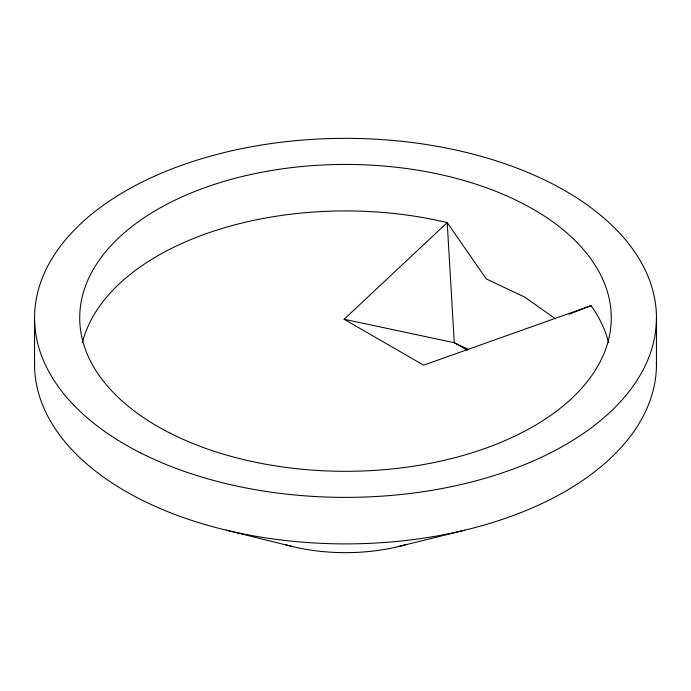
<?xml version="1.0" encoding="UTF-8"?>
<svg xmlns="http://www.w3.org/2000/svg" width="691" height="691" viewBox="0 0 691 691"><rect width="100%" height="100%" fill="white"/><g stroke="black" fill="none" stroke-linecap="round" stroke-linejoin="round"><path stroke-width="1.04" d="M608.581 342.606A265.767 153.437 0 0 0 591.038 305.647L423.618 365.168L344.118 319.268L447.207 222.606L486.265 278.905L524.659 297.095L555.288 318.646M569.116 314.206L591.038 305.647M398.387 546.581L464.499 530.23M344.118 319.268L454.272 342.719L468.628 349.516M226.501 530.23L292.613 546.581M467.306 350.242L454.272 342.719L447.207 222.606A265.767 153.437 0 0 0 82.419 342.606M656.45 317.869L656.45 364.364M34.55 317.869L34.55 364.364M656.424 362.239A310.95 179.522 0 0 1 345.5 543.895A310.95 179.522 0 0 1 34.576 362.239M406.61 544.43A138.2 79.793 0 0 1 284.39 544.43M140.48 452.838A310.95 179.522 0 0 0 650.473 352.894A310.95 179.522 0 0 0 245.547 147.874A310.95 179.522 0 0 0 140.48 452.838M170.262 433.231A265.767 153.437 0 0 0 606.162 347.806A265.767 153.437 0 0 0 260.075 172.569A265.767 153.437 0 0 0 170.262 433.231"/></g></svg>
